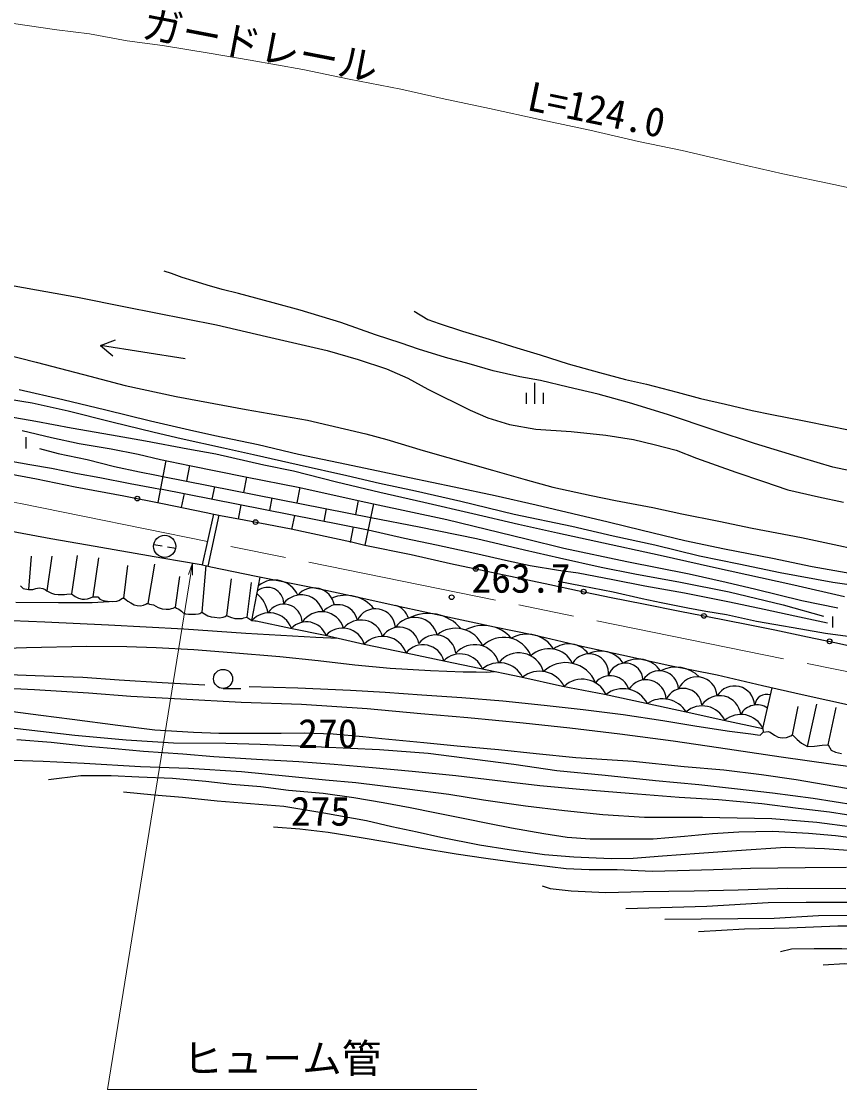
# Model space of a CAD drawing. Units: millimetres at full size, sheet at 1:1000; details may follow other scales. Extents: x 40000 to 680000, y 20000 to 380000.
# Drawn here: x 205076 to 256570, y 252236 to 319446 of the extents above; entities that cross this region are included whole.
import ezdxf
from ezdxf.enums import TextEntityAlignment as Align

# ---------------------------------------------------------------- set-up
doc = ezdxf.new("R2010")
doc.units = ezdxf.units.MM
doc.header["$LTSCALE"] = 1000
doc.linetypes.add('CHAIN', pattern=[18.5, 12, -1.5, 3.5, -1.5])
for name, color, linetype, lineweight in [('M-BGD', 7, 'Continuous', 25), ('M-BMK', 2, 'CHAIN', 13), ('M-STR-HTXT', 7, 'Continuous', 13)]:
    doc.layers.add(name, color=color, linetype=linetype, lineweight=lineweight)
doc.styles.add('ＭＳ ゴシック', font='')
doc.styles.get('ＭＳ ゴシック').set_extended_font_data('MS Gothic')

# ---------------------------------------------------------------- blocks, each defined once
blk = doc.blocks.new('open_arrow')
at = {"color": 0, "linetype": 'Continuous', "lineweight": -2}
blk.add_lwpolyline([(7.5, 1.25), (0, 0), (7.5, -1.25)], dxfattribs=at)

msp = doc.modelspace()

# ---------------------------------------------------------------- linework, layer by layer
at = {"layer": 'M-BGD'}
for p, q in [((210049, 299043), (210838, 298410)), ((237392, 295376), (237392, 296704)), ((236859, 295376), (236859, 296072)), ((237926, 295376), (237926, 296072)), ((205372, 292579), (205372, 293276)), ((214174, 291808), (213657, 289168)), ((215661, 291504), (215467, 290517)), ((213979, 290811), (227061, 288233)), ((219234, 290768), (219047, 289812)), ((213825, 290026), (226899, 287450)), ((215313, 289732), (215143, 288864)), ((217225, 290171), (217071, 289386)), ((222604, 290110), (222415, 289148)), ((218893, 289027), (218716, 288128)), ((220840, 289459), (220686, 288674)), ((226279, 289295), (226108, 288421)), ((227238, 289090), (226700, 286488)), ((216481, 285249), (217178, 288451)), ((216823, 285174), (217520, 288377)), ((222261, 288363), (222086, 287470)), ((224262, 288785), (224108, 288000)), ((225954, 287636), (225762, 286655)), ((213408, 286525), (213927, 286443)), ((214272, 286388), (214791, 286306)), ((205698, 285809), (205520, 283705)), ((207004, 285802), (206688, 283619)), ((208582, 285848), (208224, 283438)), ((209922, 285686), (209573, 283248)), ((211764, 285218), (211514, 283157)), ((213458, 285306), (213027, 282826)), ((216691, 285203), (216435, 282280)), ((215023, 284528), (214764, 282594)), ((218289, 284372), (217986, 282064)), ((219581, 281752), (220112, 284480)), ((219548, 284134), (219259, 281961)), ((256145, 281315), (256145, 282011)), ((217770, 277477), (218893, 277477)), ((251745, 274967), (252322, 277523)), ((253594, 274567), (253968, 276336)), ((254540, 273826), (255142, 276497)), ((255844, 273930), (256343, 276283))]:
    msp.add_line(p, q, dxfattribs=at)
for points in [[(258327, 290941), (256136, 291389), (254169, 291983), (251208, 292896), (248674, 293727), (245743, 294704), (243347, 295445), (241380, 295986), (239479, 296422), (237736, 296844), (236454, 297092), (234769, 297467), (233257, 297908), (231758, 298300), (230067, 298827), (228979, 299200), (227354, 299719), (225186, 300502), (222625, 301276), (220917, 301735), (218731, 302322), (217720, 302585), (216777, 302848), (215885, 303112), (215188, 303341), (214525, 303579), (214066, 303723)], [(204625, 302802), (208603, 302088), (211639, 301481), (217348, 300344), (220503, 299619), (224324, 298746), (226277, 298165), (228050, 297583), (229396, 297002), (230650, 296303), (233321, 294981), (234429, 294492), (235789, 294083), (237452, 293793), (239670, 293648), (241854, 293421), (243597, 293131), (244904, 292814), (246290, 292458), (247570, 291970), (250045, 291084), (251787, 290490), (253318, 289975), (255235, 289526), (256806, 289196)], [(229789, 301207), (230657, 300681), (231370, 300436), (232828, 299955), (234508, 299453), (236264, 298900), (237716, 298463), (239485, 297897), (241451, 297351), (243086, 296919), (244422, 296611), (246352, 296116), (247817, 295725), (249387, 295364), (251064, 294960), (252298, 294709), (254229, 294330), (256092, 293951), (257727, 293628)], [(215377, 298224), (210049, 299043), (210991, 299409)], [(203861, 298543), (206008, 298000), (208983, 297223), (211617, 296532), (214822, 295848), (219222, 295031), (223079, 294363), (226757, 293506), (228068, 293146), (230364, 292446), (231911, 291999), (234732, 291212), (236774, 290623), (238524, 290137), (240932, 289617), (242470, 289295), (244821, 288855), (246650, 288463), (248961, 287998), (251065, 287559), (254170, 286969), (256510, 286475), (259615, 285799)], [(202884, 295912), (205756, 295449), (208031, 294946), (210778, 294256), (213434, 293594), (215123, 293201), (217794, 292607), (219689, 292200), (222560, 291552), (225555, 290875), (227609, 290400), (229878, 289903), (232739, 289264), (236084, 288446), (239710, 287680), (242324, 287077), (244951, 286505), (247741, 285826), (250224, 285317), (252818, 284777), (256144, 284167), (258922, 283765)], [(204933, 296277), (207686, 295664), (210388, 295013), (213193, 294308), (215652, 293739), (217241, 293400), (219973, 292816), (222511, 292218), (225024, 291693), (227124, 291251), (229501, 290750), (232310, 290167), (234887, 289608), (237463, 289025), (239776, 288480), (242002, 287950), (244137, 287430), (246824, 286779), (249327, 286254), (252341, 285671), (254849, 285156), (257328, 284699)], [(203330, 294745), (205983, 294297), (208201, 293882), (210751, 293434), (212881, 293051), (215549, 292548), (217312, 292229), (220341, 291542), (222200, 291175), (224908, 290471), (227639, 289817), (230401, 289202), (233493, 288491), (236351, 287804), (238814, 287264), (241233, 286739), (245270, 285859), (248623, 285107), (253693, 284001), (256882, 283258)], [(205122, 293713), (206976, 293261), (208704, 292890), (210725, 292546), (212417, 292221), (213838, 291877), (215661, 291504), (219171, 290781), (222604, 290110), (226279, 289295), (227238, 289090), (231847, 288101), (236840, 286891), (239224, 286305), (243174, 285473), (247092, 284681), (249425, 284157), (251295, 283720), (254193, 283013), (256463, 282550)], [(195352, 292242), (195713, 292469), (196196, 292591), (196911, 292670), (197915, 292644), (199296, 292526), (200509, 292381), (201838, 292170), (203286, 291951), (204431, 291767), (205603, 291560), (206980, 291328), (208605, 290994), (210021, 290749), (211933, 290366), (213384, 290099), (213823, 290013)], [(206212, 292569), (207398, 292257), (209221, 291880), (210942, 291442), (212510, 291114), (213590, 290903), (213979, 290811)], [(204122, 291030), (206030, 290655), (208470, 290161), (211517, 289588), (213964, 289108), (216707, 288546), (217178, 288451), (217609, 288357), (219103, 288076), (222064, 287521), (225844, 286702), (226700, 286488), (229600, 285894), (232081, 285337), (235057, 284712), (238327, 284017), (240071, 283647), (242192, 283207), (244221, 282806), (246513, 282343), (249210, 281804), (251028, 281467), (252487, 281154), (254554, 280727), (256278, 280369), (258071, 279977)], [(227061, 288233), (230118, 287634), (233710, 286907), (236733, 286198), (238934, 285694), (241558, 285111), (243687, 284692), (246560, 284153), (249615, 283550), (253024, 282732), (255549, 282029)], [(203880, 287468), (206928, 286906), (209244, 286504), (213909, 285685), (216386, 285269), (216996, 285137), (219852, 284531), (223953, 283733), (226555, 283149), (228724, 282681), (232212, 281920), (234843, 281343), (237321, 280846), (240531, 280086), (243148, 279530), (245786, 278945), (248864, 278332), (251722, 277659), (254213, 277097), (258878, 276072)], [(226899, 287450), (229194, 286935), (231211, 286509), (233603, 285988), (235732, 285515), (237090, 285212), (238878, 284920), (240120, 284754), (242303, 284333), (244318, 283942), (246802, 283495), (249632, 282921), (251831, 282474), (253751, 282040), (255806, 281605)], [(205022, 283928), (205193, 283773), (205520, 283705), (205796, 283712), (205997, 283775), (206200, 283805), (206437, 283762), (206571, 283702), (206688, 283619), (206979, 283475), (207152, 283398), (207399, 283378), (207620, 283385), (207790, 283388), (207944, 283415), (208224, 283438), (208465, 283264), (208672, 283151), (208902, 283087), (209056, 283101), (209233, 283124), (209433, 283184), (209573, 283248), (209879, 283237), (210019, 283094), (210216, 283007), (210506, 282960), (210814, 282950), (211081, 282974), (211214, 283017), (211431, 283151), (211479, 283160), (211548, 283154), (211673, 283060), (211784, 282971), (211956, 282854), (212183, 282741), (212366, 282691), (212577, 282681), (212757, 282724), (212901, 282780), (212978, 282819), (213027, 282826), (213066, 282822), (213142, 282788), (213266, 282763), (213388, 282728), (213680, 282574), (213933, 282494), (214181, 282468), (214389, 282473), (214519, 282496), (214620, 282518), (214764, 282594), (214836, 282534), (214983, 282461), (215152, 282329), (215263, 282244), (215408, 282177), (215598, 282150), (215809, 282140), (216031, 282145), (216215, 282161), (216311, 282195), (216435, 282280), (216594, 282164), (216812, 282055), (217028, 281985), (217228, 281956), (217535, 281925), (217770, 281953), (217908, 282006), (217986, 282064), (218235, 281963), (218505, 281887), (218820, 281867), (218971, 281883), (219085, 281916), (219259, 281961), (219451, 281833), (219581, 281752), (219771, 281726), (219859, 281735), (222013, 281279), (224199, 280830), (226657, 280264), (229291, 279721), (231776, 279195), (233889, 278747), (236507, 278209), (239138, 277629), (241774, 277118), (244396, 276551), (246914, 276008), (249277, 275485), (251745, 274967), (251755, 274717), (252067, 274769), (252201, 274730), (252464, 274541), (252705, 274414), (252946, 274372), (253233, 274390), (253494, 274501), (253594, 274567), (253908, 274275), (254174, 274024), (254540, 273826), (254990, 273852), (255473, 273898), (255844, 273930), (256029, 273590), (256303, 273473), (256694, 273375)], [(238852, 284233), (240366, 283934), (242322, 283547), (244138, 283146), (245339, 282875), (247025, 282543), (248158, 282341), (249451, 282120), (251335, 281701), (252431, 281526), (254131, 281217), (255678, 280954), (257077, 280757)], [(204737, 282895), (207412, 282881), (209537, 282890), (210607, 282957)], [(204498, 281759), (206543, 281673), (210560, 281479), (215302, 281217), (219211, 280962), (223602, 280706), (225011, 280643)], [(202788, 279971), (205408, 280055), (209203, 280145), (211704, 280118), (213564, 280051), (215921, 279933), (218304, 279735), (221334, 279480), (223753, 279245), (226067, 278963), (228277, 278756), (230821, 278603), (232872, 278522), (233698, 278512), (234343, 278502), (234859, 278548)], [(203671, 278379), (206511, 278278), (208935, 278183), (211239, 278010), (213938, 277854), (216627, 277703)], [(202005, 277589), (205910, 277408), (209309, 277200), (211973, 276998), (215102, 276826), (218912, 276608), (222706, 276491), (226830, 276215), (230213, 275895), (233166, 275639), (236650, 275308), (239591, 274994), (242729, 274627), (246086, 274179), (248948, 273763), (252891, 273178), (256158, 272703), (260500, 272123)], [(219417, 277597), (222481, 277509), (225781, 277372), (227970, 277252), (230287, 277071), (232785, 276911), (235376, 276688), (237986, 276416), (240429, 276161), (242956, 275830), (245444, 275452), (247594, 275096), (249630, 274796), (250974, 274626), (251407, 274564), (251576, 274547), (251755, 274717)], [(204538, 276027), (206305, 275803), (208280, 275549), (211146, 275168), (213485, 274869), (215909, 274726), (217498, 274670), (221427, 274663), (222878, 274680), (224695, 274617), (226555, 274446), (227771, 274321), (230410, 274077), (232507, 273864), (235102, 273630), (237479, 273380), (239963, 273136), (243583, 272892), (246795, 272570), (249273, 272362), (251648, 272060), (253833, 271744), (256276, 271329), (259341, 270804)], [(257556, 270140), (254905, 270551), (252352, 270887), (249957, 271151), (247707, 271407), (244984, 271672), (241810, 271999), (238768, 272302), (236069, 272683), (233618, 273002), (230685, 273391), (227620, 273624), (223971, 273780), (220105, 273951), (217936, 274021), (214659, 274029), (211665, 274224), (208443, 274519), (205387, 274877), (202071, 275243)], [(204795, 274261), (206955, 274107), (209038, 273865), (210948, 273688), (212771, 273534), (215238, 273362), (217184, 273185), (219882, 273031), (222545, 272877), (224757, 272723), (227178, 272510), (229675, 272262), (232414, 272001), (235397, 271646), (237702, 271380), (240219, 271143), (243318, 270895), (246467, 270640), (248938, 270487), (251678, 270232), (253957, 269954), (255932, 269711), (258062, 269374)], [(203830, 272979), (206450, 272909), (209037, 272768), (212575, 272571), (215592, 272451), (218926, 272254), (221907, 271965), (224219, 271726), (226128, 271557), (229350, 271169), (231981, 270816), (234164, 270464), (236794, 270091), (239254, 269795), (241670, 269541), (244287, 269386), (247939, 269372), (252301, 269287), (255135, 269062), (257370, 268780)], [(206788, 271740), (208817, 271998), (210726, 271998), (212473, 271920), (214582, 271833), (216680, 271633), (218315, 271463), (220137, 271302), (221884, 271083), (224076, 270884), (225993, 270616), (227835, 270295), (229540, 269988), (231092, 269662), (232982, 269287), (234540, 268970), (235917, 268708), (237962, 268343), (239427, 268129), (240879, 268021), (242861, 268007), (244837, 268016), (246814, 268192), (248567, 268347), (250223, 268454), (252365, 268498), (254609, 268371), (256314, 268235), (257955, 268016)], [(211512, 270971), (213427, 270782), (215216, 270645), (217395, 270410), (219494, 270244), (221593, 270061), (224111, 269643), (226806, 269178), (228384, 268799), (229977, 268456), (231480, 268129), (233912, 267647), (235775, 267343), (238007, 267033), (239841, 266878), (242200, 266786), (243569, 266792), (245423, 266941), (247729, 267119), (250073, 267290), (253171, 267491), (255615, 267417), (258299, 267216)], [(220934, 268769), (222600, 268637), (224375, 268430), (226333, 268110), (228211, 267815), (230150, 267458), (232433, 267062), (234310, 266795), (236281, 266517), (239355, 266143), (240798, 266086), (242567, 266077), (244766, 265985), (246362, 266029), (248627, 266077), (250962, 266161), (254393, 266214), (257005, 266236)], [(237856, 265048), (238361, 264895), (239666, 264748), (241855, 264642), (244219, 264707), (247407, 264749), (250178, 264796), (253296, 264902), (256961, 264896)], [(243113, 263630), (248210, 263770), (252063, 264013), (254460, 264040), (257288, 264028)], [(245567, 262953), (252459, 263027), (255245, 263201), (258067, 263209), (259768, 263130), (261818, 262926), (263085, 262630), (264530, 262174), (265606, 261748), (266771, 261211), (267645, 260801), (268918, 260124), (270030, 259501), (271165, 258890), (272513, 258225), (273763, 257760), (275293, 257268), (276539, 257002), (276978, 256856)], [(247685, 262193), (250578, 262352), (253398, 262417), (256464, 262547), (258582, 262547), (260379, 262329), (261879, 262010), (263312, 261580), (264703, 261092), (266123, 260490), (267497, 259687), (268961, 258801), (270271, 258087), (271386, 257526)], [(252848, 260919), (253538, 261084), (254973, 261124), (256706, 261118), (258867, 261050), (260839, 260925), (262510, 260703), (263444, 260463), (264447, 260224), (265782, 259779), (266836, 259324), (267669, 258929), (268672, 258292)], [(255529, 260093), (256893, 260175), (258505, 260124), (260395, 260029), (261970, 259879), (263355, 259631), (264800, 259182), (265845, 258702), (266417, 258387), (267055, 258014)]]:
    msp.add_lwpolyline(points, dxfattribs=at)
for centre, radius in [((212374, 289420), 150), ((219813, 287943), 150), ((214099, 286415), 700), ((233673, 285003), 150), ((240462, 283566), 150), ((232154, 283215), 150), ((248032, 282040), 150), ((255937, 280440), 150), ((217770, 278077), 600)]:
    msp.add_circle(centre, radius, dxfattribs=at)
for centre, radius, start, end in [((220995, 282686), 1612, 24.07059, 127.59559), ((220566, 282808), 1027, 1.68482, 127.16013), ((223470, 282475), 1327, 10.80198, 139.11672), ((218761, 281965), 1855, 8.31538, 51.84989), ((222691, 281949), 1412, 14.34468, 141.01662), ((225500, 281074), 2263, 38.69968, 113.15164), ((221583, 281618), 1163, 0.88674, 148.08104), ((223966, 280855), 1448, 16.66471, 147.33829), ((225011, 281509), 1238, 12.03829, 140.32365), ((227360, 281237), 1255, 3.04694, 155.02337), ((228292, 281565), 1185, 16.00701, 73.9864), ((220680, 280746), 1489, 20.42249, 137.53018), ((223019, 280348), 1317, 20.92883, 135.79244), ((226446, 280368), 1418, 15.90608, 140.47606), ((229823, 280485), 1461, 14.00312, 145.88565), ((230675, 279463), 2730, 40.35159, 117.12388), ((225292, 279842), 1429, 17.17999, 136.92418), ((228860, 280078), 1251, 10.35035, 147.15486), ((232416, 279417), 1845, 23.36288, 129.60027), ((234146, 279127), 2315, 40.46963, 118.77145), ((227805, 279171), 1585, 20.31721, 136.39065), ((231136, 279562), 1281, 5.82604, 144.66277), ((235422, 278840), 1854, 21.6698, 135.0991), ((236892, 278924), 1970, 31.53614, 120.02847), ((239516, 278768), 1516, 35.63321, 128.54618), ((230346, 278871), 1355, 14.95788, 141.10291), ((232701, 278148), 1498, 21.85056, 134.29093), ((233600, 278652), 1580, 16.10288, 138.87782), ((236388, 278108), 1605, 15.51831, 142.27951), ((238281, 278336), 1644, 25.95214, 133.71024), ((240808, 278432), 1221, 352.313, 149.29362), ((241523, 278131), 1706, 32.88911, 117.00451), ((235149, 277449), 1642, 26.63996, 130.06747), ((239333, 277083), 2017, 21.79196, 133.86617), ((243088, 277949), 1116, 2.93793, 163.37608), ((243880, 277600), 1726, 34.74665, 122.37563), ((237691, 276812), 1743, 27.19524, 128.02626), ((242144, 277063), 1213, 17.29135, 140.59711), ((245228, 277388), 1198, 2.52055, 148.90315), ((246259, 276708), 2108, 44.80945, 117.12138), ((240373, 276413), 1646, 24.54665, 133.42456), ((244384, 276740), 1279, 2.86268, 147.74204), ((247592, 276931), 1273, 3.86973, 156.40337), ((249952, 276351), 1278, 3.75401, 148.60579), ((242935, 275728), 1734, 27.72542, 127.87399), ((246729, 276300), 1181, 6.90234, 154.70239), ((249010, 275681), 1344, 6.80227, 145.54436), ((251985, 276346), 763, 72.04867, 173.2994), ((245431, 275058), 1762, 32.64659, 123.02413), ((247922, 274808), 1568, 25.05532, 130.02946), ((251376, 275262), 1182, 56.23271, 150.73911), ((250347, 274285), 1555, 26.00857, 130.26366)]:
    msp.add_arc(centre, radius, start, end, dxfattribs=at)
at = {"layer": 'M-BMK'}
msp.add_lwpolyline([(70312, 282430), (143141, 290565), (152595, 291687), (160371, 292232), (164436, 292232), (169674, 292173), (171174, 292086), (191801, 290921), (196635, 290445), (202178, 289615), (205030, 289106), (268963, 276110), (270476, 275891), (276440, 275160), (279527, 274876), (284501, 274907), (290426, 275384)], dxfattribs=at)
at = {"layer": 'M-STR-HTXT'}
for points in [[(204582, 319320), (207317, 318920), (209373, 318653), (211744, 318231), (213968, 317919), (216903, 317452), (219484, 316996), (222786, 316418), (225701, 315818), (228957, 315185), (231563, 314594), (234541, 313972), (237790, 313260), (240857, 312593), (243917, 311891), (246651, 311314), (250067, 310534), (252990, 309857), (256208, 309178), (259020, 308578)], [(215845, 285360), (210491, 252236), (233739, 252236)]]:
    msp.add_lwpolyline(points, dxfattribs=at)

# ---------------------------------------------------------------- block references
at = {"layer": 'M-STR-HTXT', "xscale": 100, "yscale": 100, "rotation": 260.8}
msp.add_blockref('open_arrow', (215845, 285360), dxfattribs=at)

# ---------------------------------------------------------------- texts
at = {"layer": 'M-BGD', "style": 'ＭＳ ゴシック'}
for s, p in [('263.7', (236519, 284417)), ('270', (224369, 274644)), ('275', (223899, 269757))]:
    msp.add_text(s, height=1833, dxfattribs=at).set_placement(p, align=Align.MIDDLE_CENTER)
at = {"layer": 'M-STR-HTXT', "style": 'ＭＳ ゴシック'}
for s, rotation, p in [('ガードレール', 349.089, (220124, 317926)), ('L=124.0', 348.257, (241279, 313892))]:
    msp.add_text(s, height=1833, rotation=rotation, dxfattribs=at).set_placement(p, align=Align.MIDDLE_CENTER)
msp.add_text('ヒューム管\u3000\u3000', height=1833, dxfattribs=at).set_placement((215239, 252736), align=Align.BOTTOM_LEFT)

doc.saveas('drawing.dxf')
